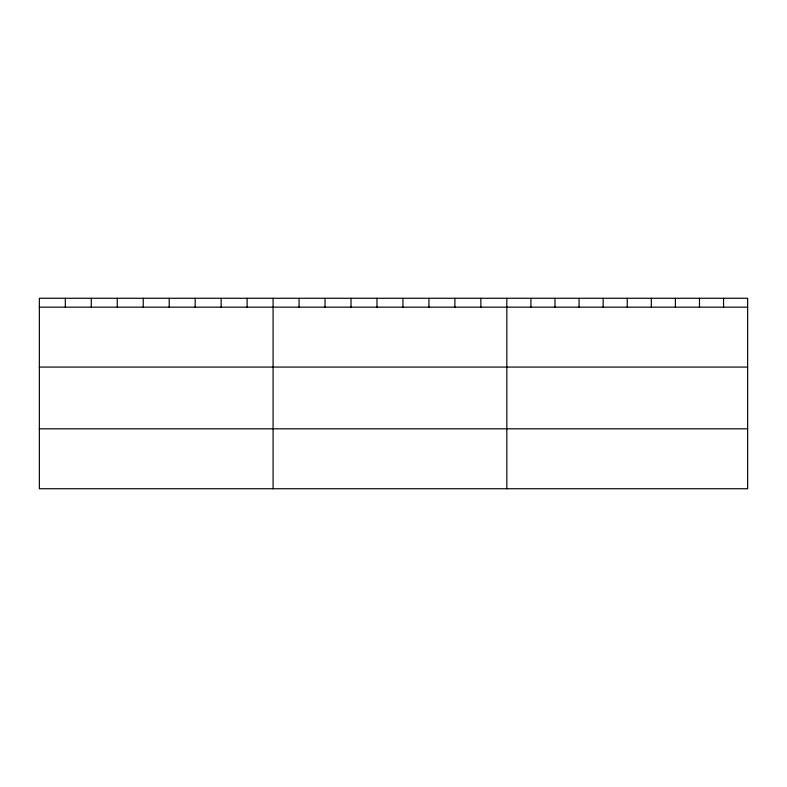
<?xml version="1.0" encoding="UTF-8"?>
<svg xmlns="http://www.w3.org/2000/svg" width="787" height="787" viewBox="0 0 787 787"><rect width="100%" height="100%" fill="white"/><g stroke="black" fill="none" stroke-linecap="round" stroke-linejoin="round"><path stroke-width="1.18" d="M747.65 307.156L747.65 488.737L39.35 488.737L39.35 298.263L747.65 298.263L747.65 307.156L39.35 307.156M39.35 367.076L747.65 367.076M39.35 428.817L747.65 428.817M723.568 298.263L723.568 307.156M699.486 298.263L699.486 307.156M675.403 298.263L675.403 307.156M651.321 298.263L651.321 307.156M627.239 298.263L627.239 307.156M603.157 298.263L603.157 307.156M579.075 298.263L579.075 307.156M554.992 298.263L554.992 307.156M530.91 298.263L530.91 307.156M506.828 298.263L506.828 488.737M480.857 298.263L480.857 307.156M454.886 298.263L454.886 307.156M428.915 298.263L428.915 307.156M402.944 298.263L402.944 307.156M376.973 298.263L376.973 307.156M351.002 298.263L351.002 307.156M325.031 298.263L325.031 307.156M299.06 298.263L299.06 307.156M273.089 298.263L273.089 488.737M247.118 298.263L247.118 307.156M221.147 298.263L221.147 307.156M195.176 298.263L195.176 307.156M169.205 298.263L169.205 307.156M143.234 298.263L143.234 307.156M117.263 298.263L117.263 307.156M91.292 298.263L91.292 307.156M65.321 298.263L65.321 307.156"/></g></svg>
